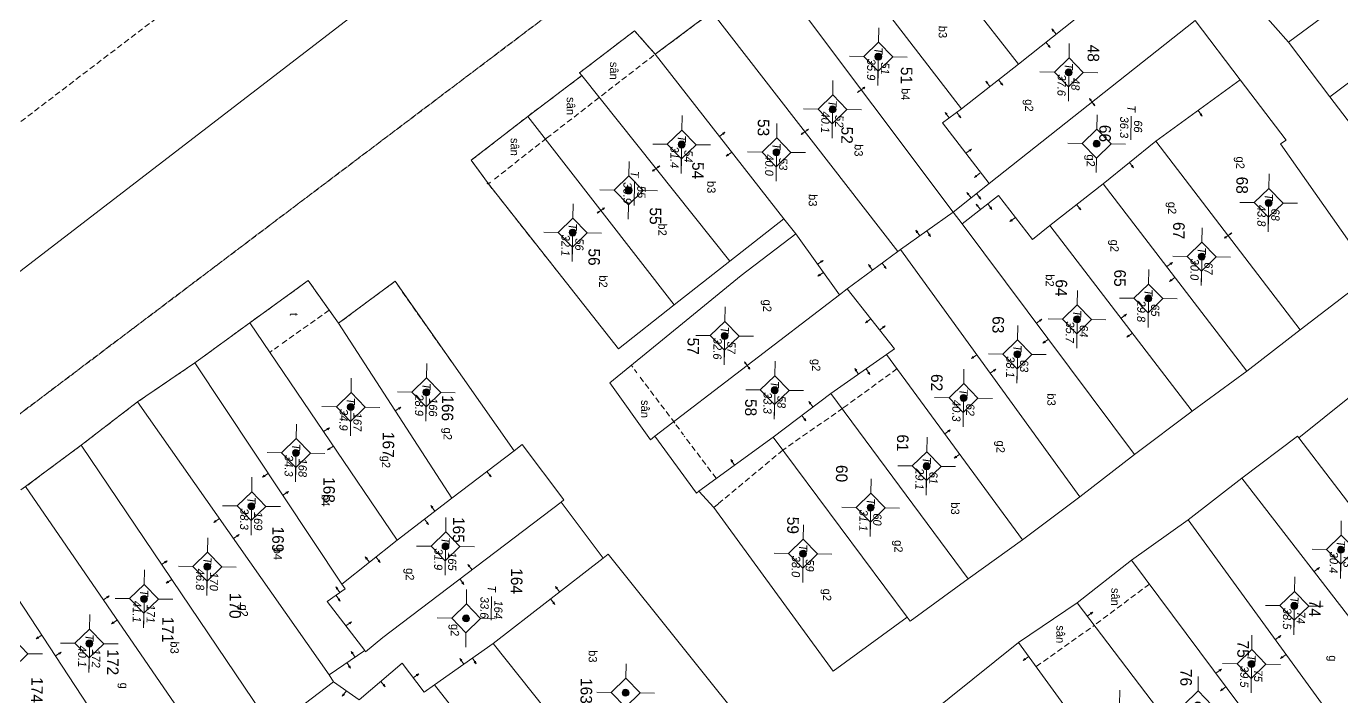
# Model space of a CAD drawing. Extents: x 601689 to 602595, y 1189742 to 1190763.
# Drawn here: x 602130.3 to 602187.2, y 1190298.9 to 1190327.9 of the extents above; entities that cross this region are included whole.
import ezdxf
from ezdxf.enums import TextEntityAlignment as Align

# ---------------------------------------------------------------- set-up
doc = ezdxf.new("R2010")
doc.units = 0
doc.header["$MEASUREMENT"] = 0
doc.linetypes.add('HIDDEN', pattern=[0.375, 0.25, -0.125])
for name, color, linetype in [('10', 250, 'Continuous'), ('11', 7, 'Continuous'), ('13', 7, 'Continuous'), ('14', 7, 'Continuous'), ('15', 7, 'Continuous'), ('16', 7, 'Continuous'), ('22', 7, 'Continuous'), ('53', 7, 'Continuous'), ('57', 7, 'Continuous')]:
    doc.layers.add(name, color=color, linetype=linetype)
doc.layers.get('0').off()
doc.styles.add('TXT', font='vnshx.shx')

# ---------------------------------------------------------------- blocks, each defined once
blk = doc.blocks.new('NH3')
at = {"layer": '16', "color": 7, "linetype": 'Continuous', "lineweight": 0}
for p, q in [((-0.199, -0.002), (-0.113, 0.021)), ((0.197, -0.012), (0.107, 0.015)), ((-0.199, -0.002), (0.197, -0.012)), ((-0.199, -0.002), (-0.116, -0.035)), ((0.197, -0.012), (0.104, -0.027))]:
    blk.add_line(p, q, dxfattribs=at)
blk = doc.blocks.new('NH3R')
at = {"layer": '16', "color": 7, "linetype": 'Continuous', "lineweight": 0}
for p, q in [((0, 0), (0.297, -0.005)), ((0.297, -0.005), (0.186, 0.031)), ((0.297, -0.005), (0.189, -0.033))]:
    blk.add_line(p, q, dxfattribs=at)
blk = doc.blocks.new('*M981981981981')
at = {"layer": '13', "color": 3, "linetype": 'Continuous', "lineweight": 0}
blk.add_line((602534.197, 1189851.584), (602535.217, 1189851.584), dxfattribs=at)
at = {"layer": '13', "color": 3, "linetype": 'Continuous', "lineweight": 0, "style": 'TXT', "oblique": 7.6055}
for s, p in [('73', (602534.347, 1189851.884)), ('30.4', (602534.197, 1189851.284))]:
    blk.add_text(s, height=0.36, dxfattribs=at).set_placement(p, align=Align.MIDDLE_LEFT)
blk.add_text('T', height=0.36, dxfattribs=at).set_placement((602534, 1189851.584), align=Align.MIDDLE_RIGHT)
blk = doc.blocks.new('*M985985985985')
at = {"layer": '13', "color": 3, "linetype": 'Continuous', "lineweight": 0}
blk.add_line((602536.654, 1189849.602), (602537.674, 1189849.602), dxfattribs=at)
at = {"layer": '13', "color": 3, "linetype": 'Continuous', "lineweight": 0, "style": 'TXT', "oblique": 7.6055}
blk.add_text('T', height=0.36, dxfattribs=at).set_placement((602536.457, 1189849.602), align=Align.MIDDLE_RIGHT)
for s, p in [('74', (602536.804, 1189849.902)), ('38.5', (602536.654, 1189849.302))]:
    blk.add_text(s, height=0.36, dxfattribs=at).set_placement(p, align=Align.MIDDLE_LEFT)
blk = doc.blocks.new('*M989989989989')
at = {"layer": '13', "color": 3, "linetype": 'Continuous', "lineweight": 0}
blk.add_line((602519.239, 1189848.242), (602520.259, 1189848.242), dxfattribs=at)
at = {"layer": '13', "color": 3, "linetype": 'Continuous', "lineweight": 0, "style": 'TXT', "oblique": 7.6055}
for s, p in [('68', (602519.389, 1189848.542)), ('43.8', (602519.239, 1189847.942))]:
    blk.add_text(s, height=0.36, dxfattribs=at).set_placement(p, align=Align.MIDDLE_LEFT)
blk.add_text('T', height=0.36, dxfattribs=at).set_placement((602519.042, 1189848.242), align=Align.MIDDLE_RIGHT)
blk = doc.blocks.new('*M990990990990')
at = {"layer": '13', "color": 3, "linetype": 'Continuous', "lineweight": 0}
blk.add_line((602539.195, 1189847.788), (602540.215, 1189847.788), dxfattribs=at)
at = {"layer": '13', "color": 3, "linetype": 'Continuous', "lineweight": 0, "style": 'TXT', "oblique": 7.6055}
for s, p in [('75', (602539.345, 1189848.088)), ('39.5', (602539.195, 1189847.488))]:
    blk.add_text(s, height=0.36, dxfattribs=at).set_placement(p, align=Align.MIDDLE_LEFT)
blk.add_text('T', height=0.36, dxfattribs=at).set_placement((602538.998, 1189847.788), align=Align.MIDDLE_RIGHT)
blk = doc.blocks.new('*M996996996996')
at = {"layer": '13', "color": 3, "linetype": 'Continuous', "lineweight": 0}
blk.add_line((602521.605, 1189845.379), (602522.625, 1189845.379), dxfattribs=at)
at = {"layer": '13', "color": 3, "linetype": 'Continuous', "lineweight": 0, "style": 'TXT', "oblique": 7.6055}
for s, p in [('67', (602521.755, 1189845.679)), ('30.0', (602521.605, 1189845.079))]:
    blk.add_text(s, height=0.36, dxfattribs=at).set_placement(p, align=Align.MIDDLE_LEFT)
blk.add_text('T', height=0.36, dxfattribs=at).set_placement((602521.408, 1189845.379), align=Align.MIDDLE_RIGHT)
blk = doc.blocks.new('*M1000100010001000')
at = {"layer": '13', "color": 3, "linetype": 'Continuous', "lineweight": 0}
blk.add_line((602523.449, 1189843.1), (602524.469, 1189843.1), dxfattribs=at)
at = {"layer": '13', "color": 3, "linetype": 'Continuous', "lineweight": 0, "style": 'TXT', "oblique": 7.6055}
for s, p in [('65', (602523.599, 1189843.4)), ('29.8', (602523.449, 1189842.8))]:
    blk.add_text(s, height=0.36, dxfattribs=at).set_placement(p, align=Align.MIDDLE_LEFT)
blk.add_text('T', height=0.36, dxfattribs=at).set_placement((602523.252, 1189843.1), align=Align.MIDDLE_RIGHT)
blk = doc.blocks.new('*M1004100410041004')
at = {"layer": '13', "color": 3, "linetype": 'Continuous', "lineweight": 0}
blk.add_line((602516.789, 1189840.76), (602517.809, 1189840.76), dxfattribs=at)
at = {"layer": '13', "color": 3, "linetype": 'Continuous', "lineweight": 0, "style": 'TXT', "oblique": 7.6055}
for s, p in [('66', (602516.939, 1189841.06)), ('36.3', (602516.789, 1189840.46))]:
    blk.add_text(s, height=0.36, dxfattribs=at).set_placement(p, align=Align.MIDDLE_LEFT)
blk.add_text('T', height=0.36, dxfattribs=at).set_placement((602516.592, 1189840.76), align=Align.MIDDLE_RIGHT)
blk = doc.blocks.new('*M1008100810081008')
at = {"layer": '13', "color": 3, "linetype": 'Continuous', "lineweight": 0}
blk.add_line((602524.397, 1189840.027), (602525.417, 1189840.027), dxfattribs=at)
at = {"layer": '13', "color": 3, "linetype": 'Continuous', "lineweight": 0, "style": 'TXT', "oblique": 7.6055}
blk.add_text('T', height=0.36, dxfattribs=at).set_placement((602524.2, 1189840.027), align=Align.MIDDLE_RIGHT)
for s, p in [('64', (602524.547, 1189840.327)), ('35.7', (602524.397, 1189839.727))]:
    blk.add_text(s, height=0.36, dxfattribs=at).set_placement(p, align=Align.MIDDLE_LEFT)
blk = doc.blocks.new('*M1010101010101010')
at = {"layer": '13', "color": 3, "linetype": 'Continuous', "lineweight": 0}
blk.add_line((602513.718, 1189839.513), (602514.738, 1189839.513), dxfattribs=at)
at = {"layer": '13', "color": 3, "linetype": 'Continuous', "lineweight": 0, "style": 'TXT', "oblique": 7.6055}
blk.add_text('T', height=0.36, dxfattribs=at).set_placement((602513.521, 1189839.513), align=Align.MIDDLE_RIGHT)
for s, p in [('48', (602513.868, 1189839.813)), ('37.6', (602513.718, 1189839.213))]:
    blk.add_text(s, height=0.36, dxfattribs=at).set_placement(p, align=Align.MIDDLE_LEFT)
blk = doc.blocks.new('*M1015101510151015')
at = {"layer": '13', "color": 3, "linetype": 'Continuous', "lineweight": 0}
blk.add_line((602525.944, 1189837.467), (602526.964, 1189837.467), dxfattribs=at)
at = {"layer": '13', "color": 3, "linetype": 'Continuous', "lineweight": 0, "style": 'TXT', "oblique": 7.6055}
for s, p in [('63', (602526.094, 1189837.767)), ('38.1', (602525.944, 1189837.167))]:
    blk.add_text(s, height=0.36, dxfattribs=at).set_placement(p, align=Align.MIDDLE_LEFT)
blk.add_text('T', height=0.36, dxfattribs=at).set_placement((602525.747, 1189837.467), align=Align.MIDDLE_RIGHT)
blk = doc.blocks.new('*M1020102010201020')
at = {"layer": '13', "color": 3, "linetype": 'Continuous', "lineweight": 0}
blk.add_line((602527.871, 1189835.164), (602528.891, 1189835.164), dxfattribs=at)
at = {"layer": '13', "color": 3, "linetype": 'Continuous', "lineweight": 0, "style": 'TXT', "oblique": 7.6055}
for s, p in [('62', (602528.021, 1189835.464)), ('40.3', (602527.871, 1189834.864))]:
    blk.add_text(s, height=0.36, dxfattribs=at).set_placement(p, align=Align.MIDDLE_LEFT)
blk.add_text('T', height=0.36, dxfattribs=at).set_placement((602527.674, 1189835.164), align=Align.MIDDLE_RIGHT)
blk = doc.blocks.new('*M1023102310231023')
at = {"layer": '13', "color": 3, "linetype": 'Continuous', "lineweight": 0}
blk.add_line((602530.843, 1189833.612), (602531.863, 1189833.612), dxfattribs=at)
at = {"layer": '13', "color": 3, "linetype": 'Continuous', "lineweight": 0, "style": 'TXT', "oblique": 7.6055}
blk.add_text('T', height=0.36, dxfattribs=at).set_placement((602530.646, 1189833.612), align=Align.MIDDLE_RIGHT)
for s, p in [('61', (602530.993, 1189833.912)), ('29.1', (602530.843, 1189833.312))]:
    blk.add_text(s, height=0.36, dxfattribs=at).set_placement(p, align=Align.MIDDLE_LEFT)
blk = doc.blocks.new('*M1028102810281028')
at = {"layer": '13', "color": 3, "linetype": 'Continuous', "lineweight": 0}
blk.add_line((602513.16, 1189831.263), (602514.18, 1189831.263), dxfattribs=at)
at = {"layer": '13', "color": 3, "linetype": 'Continuous', "lineweight": 0, "style": 'TXT', "oblique": 7.6055}
for s, p in [('51', (602513.31, 1189831.563)), ('35.9', (602513.16, 1189830.963))]:
    blk.add_text(s, height=0.36, dxfattribs=at).set_placement(p, align=Align.MIDDLE_LEFT)
blk.add_text('T', height=0.36, dxfattribs=at).set_placement((602512.963, 1189831.263), align=Align.MIDDLE_RIGHT)
blk = doc.blocks.new('*M1029102910291029')
at = {"layer": '13', "color": 3, "linetype": 'Continuous', "lineweight": 0}
blk.add_line((602532.672, 1189831.213), (602533.692, 1189831.213), dxfattribs=at)
at = {"layer": '13', "color": 3, "linetype": 'Continuous', "lineweight": 0, "style": 'TXT', "oblique": 7.6055}
for s, p in [('60', (602532.822, 1189831.513)), ('31.1', (602532.672, 1189830.913))]:
    blk.add_text(s, height=0.36, dxfattribs=at).set_placement(p, align=Align.MIDDLE_LEFT)
blk.add_text('T', height=0.36, dxfattribs=at).set_placement((602532.475, 1189831.213), align=Align.MIDDLE_RIGHT)
blk = doc.blocks.new('*M1033103310331033')
at = {"layer": '13', "color": 3, "linetype": 'Continuous', "lineweight": 0}
blk.add_line((602515.47, 1189829.315), (602516.49, 1189829.315), dxfattribs=at)
at = {"layer": '13', "color": 3, "linetype": 'Continuous', "lineweight": 0, "style": 'TXT', "oblique": 7.6055}
for s, p in [('52', (602515.62, 1189829.615)), ('40.1', (602515.47, 1189829.015))]:
    blk.add_text(s, height=0.36, dxfattribs=at).set_placement(p, align=Align.MIDDLE_LEFT)
blk.add_text('T', height=0.36, dxfattribs=at).set_placement((602515.273, 1189829.315), align=Align.MIDDLE_RIGHT)
blk = doc.blocks.new('*M1035103510351035')
at = {"layer": '13', "color": 3, "linetype": 'Continuous', "lineweight": 0}
blk.add_line((602534.706, 1189828.32), (602535.726, 1189828.32), dxfattribs=at)
at = {"layer": '13', "color": 3, "linetype": 'Continuous', "lineweight": 0, "style": 'TXT', "oblique": 7.6055}
for s, p in [('59', (602534.856, 1189828.62)), ('38.0', (602534.706, 1189828.02))]:
    blk.add_text(s, height=0.36, dxfattribs=at).set_placement(p, align=Align.MIDDLE_LEFT)
blk.add_text('T', height=0.36, dxfattribs=at).set_placement((602534.509, 1189828.32), align=Align.MIDDLE_RIGHT)
blk = doc.blocks.new('*M1038103810381038')
at = {"layer": '13', "color": 3, "linetype": 'Continuous', "lineweight": 0}
blk.add_line((602527.652, 1189826.99), (602528.672, 1189826.99), dxfattribs=at)
at = {"layer": '13', "color": 3, "linetype": 'Continuous', "lineweight": 0, "style": 'TXT', "oblique": 7.6055}
blk.add_text('T', height=0.36, dxfattribs=at).set_placement((602527.455, 1189826.99), align=Align.MIDDLE_RIGHT)
for s, p in [('58', (602527.802, 1189827.29)), ('33.3', (602527.652, 1189826.69))]:
    blk.add_text(s, height=0.36, dxfattribs=at).set_placement(p, align=Align.MIDDLE_LEFT)
blk = doc.blocks.new('*M1039103910391039')
at = {"layer": '13', "color": 3, "linetype": 'Continuous', "lineweight": 0}
blk.add_line((602517.358, 1189826.916), (602518.378, 1189826.916), dxfattribs=at)
at = {"layer": '13', "color": 3, "linetype": 'Continuous', "lineweight": 0, "style": 'TXT', "oblique": 7.6055}
blk.add_text('T', height=0.36, dxfattribs=at).set_placement((602517.161, 1189826.916), align=Align.MIDDLE_RIGHT)
for s, p in [('53', (602517.508, 1189827.216)), ('40.0', (602517.358, 1189826.616))]:
    blk.add_text(s, height=0.36, dxfattribs=at).set_placement(p, align=Align.MIDDLE_LEFT)
blk = doc.blocks.new('*M1042104210421042')
at = {"layer": '13', "color": 3, "linetype": 'Continuous', "lineweight": 0}
blk.add_line((602525.334, 1189824.788), (602526.354, 1189824.788), dxfattribs=at)
at = {"layer": '13', "color": 3, "linetype": 'Continuous', "lineweight": 0, "style": 'TXT', "oblique": 7.6055}
for s, p in [('57', (602525.484, 1189825.088)), ('32.6', (602525.334, 1189824.488))]:
    blk.add_text(s, height=0.36, dxfattribs=at).set_placement(p, align=Align.MIDDLE_LEFT)
blk.add_text('T', height=0.36, dxfattribs=at).set_placement((602525.137, 1189824.788), align=Align.MIDDLE_RIGHT)
blk = doc.blocks.new('*M1045104510451045')
at = {"layer": '13', "color": 3, "linetype": 'Continuous', "lineweight": 0}
blk.add_line((602517.082, 1189822.811), (602518.102, 1189822.811), dxfattribs=at)
at = {"layer": '13', "color": 3, "linetype": 'Continuous', "lineweight": 0, "style": 'TXT', "oblique": 7.6055}
blk.add_text('T', height=0.36, dxfattribs=at).set_placement((602516.885, 1189822.811), align=Align.MIDDLE_RIGHT)
for s, p in [('54', (602517.232, 1189823.111)), ('31.4', (602517.082, 1189822.511))]:
    blk.add_text(s, height=0.36, dxfattribs=at).set_placement(p, align=Align.MIDDLE_LEFT)
blk = doc.blocks.new('*M1049104910491049')
at = {"layer": '13', "color": 3, "linetype": 'Continuous', "lineweight": 0}
blk.add_line((602519.099, 1189820.548), (602520.119, 1189820.548), dxfattribs=at)
at = {"layer": '13', "color": 3, "linetype": 'Continuous', "lineweight": 0, "style": 'TXT', "oblique": 7.6055}
blk.add_text('T', height=0.36, dxfattribs=at).set_placement((602518.902, 1189820.548), align=Align.MIDDLE_RIGHT)
for s, p in [('55', (602519.249, 1189820.848)), ('30.9', (602519.099, 1189820.248))]:
    blk.add_text(s, height=0.36, dxfattribs=at).set_placement(p, align=Align.MIDDLE_LEFT)
blk = doc.blocks.new('*M1052105210521052')
at = {"layer": '13', "color": 3, "linetype": 'Continuous', "lineweight": 0}
blk.add_line((602520.962, 1189818.15), (602521.982, 1189818.15), dxfattribs=at)
at = {"layer": '13', "color": 3, "linetype": 'Continuous', "lineweight": 0, "style": 'TXT', "oblique": 7.6055}
for s, p in [('56', (602521.112, 1189818.45)), ('32.1', (602520.962, 1189817.85))]:
    blk.add_text(s, height=0.36, dxfattribs=at).set_placement(p, align=Align.MIDDLE_LEFT)
blk.add_text('T', height=0.36, dxfattribs=at).set_placement((602520.765, 1189818.15), align=Align.MIDDLE_RIGHT)
blk = doc.blocks.new('*M1058105810581058')
at = {"layer": '13', "color": 3, "linetype": 'Continuous', "lineweight": 0}
blk.add_line((602537.718, 1189813.783), (602538.738, 1189813.783), dxfattribs=at)
at = {"layer": '13', "color": 3, "linetype": 'Continuous', "lineweight": 0, "style": 'TXT', "oblique": 7.6055}
blk.add_text('T', height=0.36, dxfattribs=at).set_placement((602537.521, 1189813.783), align=Align.MIDDLE_RIGHT)
for s, p in [('164', (602537.868, 1189814.083)), ('33.6', (602537.718, 1189813.483))]:
    blk.add_text(s, height=0.36, dxfattribs=at).set_placement(p, align=Align.MIDDLE_LEFT)
blk = doc.blocks.new('*M1060106010601060')
at = {"layer": '13', "color": 3, "linetype": 'Continuous', "lineweight": 0}
blk.add_line((602534.619, 1189812.846), (602535.639, 1189812.846), dxfattribs=at)
at = {"layer": '13', "color": 3, "linetype": 'Continuous', "lineweight": 0, "style": 'TXT', "oblique": 7.6055}
for s, p in [('165', (602534.769, 1189813.146)), ('31.9', (602534.619, 1189812.546))]:
    blk.add_text(s, height=0.36, dxfattribs=at).set_placement(p, align=Align.MIDDLE_LEFT)
blk.add_text('T', height=0.36, dxfattribs=at).set_placement((602534.422, 1189812.846), align=Align.MIDDLE_RIGHT)
blk = doc.blocks.new('*M1061106110611061')
at = {"layer": '13', "color": 3, "linetype": 'Continuous', "lineweight": 0}
blk.add_line((602527.965, 1189811.921), (602528.985, 1189811.921), dxfattribs=at)
at = {"layer": '13', "color": 3, "linetype": 'Continuous', "lineweight": 0, "style": 'TXT', "oblique": 7.6055}
for s, p in [('166', (602528.115, 1189812.221)), ('28.9', (602527.965, 1189811.621))]:
    blk.add_text(s, height=0.36, dxfattribs=at).set_placement(p, align=Align.MIDDLE_LEFT)
blk.add_text('T', height=0.36, dxfattribs=at).set_placement((602527.768, 1189811.921), align=Align.MIDDLE_RIGHT)
blk = doc.blocks.new('*M1065106510651065')
at = {"layer": '13', "color": 3, "linetype": 'Continuous', "lineweight": 0}
blk.add_line((602528.646, 1189808.661), (602529.666, 1189808.661), dxfattribs=at)
at = {"layer": '13', "color": 3, "linetype": 'Continuous', "lineweight": 0, "style": 'TXT', "oblique": 7.6055}
blk.add_text('T', height=0.36, dxfattribs=at).set_placement((602528.449, 1189808.661), align=Align.MIDDLE_RIGHT)
for s, p in [('167', (602528.796, 1189808.961)), ('34.9', (602528.646, 1189808.361))]:
    blk.add_text(s, height=0.36, dxfattribs=at).set_placement(p, align=Align.MIDDLE_LEFT)
blk = doc.blocks.new('*M1068106810681068')
at = {"layer": '13', "color": 3, "linetype": 'Continuous', "lineweight": 0}
blk.add_line((602530.668, 1189806.318), (602531.688, 1189806.318), dxfattribs=at)
at = {"layer": '13', "color": 3, "linetype": 'Continuous', "lineweight": 0, "style": 'TXT', "oblique": 7.6055}
blk.add_text('T', height=0.36, dxfattribs=at).set_placement((602530.471, 1189806.318), align=Align.MIDDLE_RIGHT)
for s, p in [('168', (602530.818, 1189806.618)), ('34.3', (602530.668, 1189806.018))]:
    blk.add_text(s, height=0.36, dxfattribs=at).set_placement(p, align=Align.MIDDLE_LEFT)
blk = doc.blocks.new('*M1070107010701070')
at = {"layer": '13', "color": 3, "linetype": 'Continuous', "lineweight": 0}
blk.add_line((602533, 1189804.426), (602534.02, 1189804.426), dxfattribs=at)
at = {"layer": '13', "color": 3, "linetype": 'Continuous', "lineweight": 0, "style": 'TXT', "oblique": 7.6055}
for s, p in [('169', (602533.15, 1189804.726)), ('38.3', (602533, 1189804.126))]:
    blk.add_text(s, height=0.36, dxfattribs=at).set_placement(p, align=Align.MIDDLE_LEFT)
blk.add_text('T', height=0.36, dxfattribs=at).set_placement((602532.803, 1189804.426), align=Align.MIDDLE_RIGHT)
blk = doc.blocks.new('*M1072107210721072')
at = {"layer": '13', "color": 3, "linetype": 'Continuous', "lineweight": 0}
blk.add_line((602535.643, 1189802.552), (602536.663, 1189802.552), dxfattribs=at)
at = {"layer": '13', "color": 3, "linetype": 'Continuous', "lineweight": 0, "style": 'TXT', "oblique": 7.6055}
for s, p in [('170', (602535.793, 1189802.852)), ('46.8', (602535.643, 1189802.252))]:
    blk.add_text(s, height=0.36, dxfattribs=at).set_placement(p, align=Align.MIDDLE_LEFT)
blk.add_text('T', height=0.36, dxfattribs=at).set_placement((602535.446, 1189802.552), align=Align.MIDDLE_RIGHT)
blk = doc.blocks.new('*M1074107410741074')
at = {"layer": '13', "color": 3, "linetype": 'Continuous', "lineweight": 0}
blk.add_line((602537.076, 1189799.838), (602538.096, 1189799.838), dxfattribs=at)
at = {"layer": '13', "color": 3, "linetype": 'Continuous', "lineweight": 0, "style": 'TXT', "oblique": 7.6055}
for s, p in [('171', (602537.226, 1189800.138)), ('41.1', (602537.076, 1189799.538))]:
    blk.add_text(s, height=0.36, dxfattribs=at).set_placement(p, align=Align.MIDDLE_LEFT)
blk.add_text('T', height=0.36, dxfattribs=at).set_placement((602536.879, 1189799.838), align=Align.MIDDLE_RIGHT)
blk = doc.blocks.new('*M1076107610761076')
at = {"layer": '13', "color": 3, "linetype": 'Continuous', "lineweight": 0}
blk.add_line((602539.041, 1189797.5), (602540.061, 1189797.5), dxfattribs=at)
at = {"layer": '13', "color": 3, "linetype": 'Continuous', "lineweight": 0, "style": 'TXT', "oblique": 7.6055}
for s, p in [('172', (602539.191, 1189797.8)), ('40.1', (602539.041, 1189797.2))]:
    blk.add_text(s, height=0.36, dxfattribs=at).set_placement(p, align=Align.MIDDLE_LEFT)
blk.add_text('T', height=0.36, dxfattribs=at).set_placement((602538.844, 1189797.5), align=Align.MIDDLE_RIGHT)
blk = doc.blocks.new('CENTRD')
at = {"layer": '11', "linetype": 'Continuous', "lineweight": 0}
h = blk.add_hatch(color=2, dxfattribs=at)
edge = h.paths.add_edge_path()
edge.add_arc((0, 0), 0.15, 0, 360)
at = {"layer": '11', "color": 2, "linetype": 'Continuous', "lineweight": 0}
for p, q in [((0, 1.25), (0, 0.625)), ((0, 0.625), (-0.625, 0)), ((0.625, 0), (0, 0.625)), ((-0.625, 0), (-1.25, 0)), ((-0.625, 0), (0, -0.625)), ((0, -0.625), (0.625, 0)), ((1.25, 0), (0.625, 0)), ((0, -0.625), (0, -1.25))]:
    blk.add_line(p, q, dxfattribs=at)
blk.add_circle((0, 0), 0.15, dxfattribs=at)
blk = doc.blocks.new('B')
at = {"color": 7, "linetype": 'Continuous', "lineweight": 0}
for p, q in [((0.8, 2.62), (0.801, 5.6)), ((0.62, 2.441), (0.96, 2.78)), ((0.62, -0.969), (0.96, -0.63)), ((0.8, -4.05), (0.8, -0.81))]:
    blk.add_line(p, q, dxfattribs=at)
for points in [[(0.801, 5.6), (0.53, 5.331), (0.8, 10.21), (1.04, 4.83), (0.801, 5.6)], [(0.8, -4.05), (0.531, -4.309), (0.53, -9.429)], [(0.8, -4.05), (1.04, -4.569), (1.04, -10.289)], [(0.53, -7.289), (0.8, -6.95), (1.04, -8.139)]]:
    blk.add_lwpolyline(points, dxfattribs=at)
for points in [[(0.801, 5.6), (0.8, 10.21), (1.04, 4.83)], [(0.8, -4.05), (0.8, -6.95), (1.04, -4.569), (1.04, -8.139)]]:
    blk.add_solid(points, dxfattribs=at)
at = {"color": 7, "linetype": 'Continuous', "lineweight": 0, "style": 'TXT'}
blk.add_text('B', height=1.815, rotation=360, dxfattribs=at).set_placement((0, 0))

msp = doc.modelspace()

# ---------------------------------------------------------------- linework, layer by layer
at = {"layer": '10', "color": 7, "linetype": 'Continuous', "lineweight": 0}
for p, q in [((602167.122, 1190333.981), (602173.206, 1190326.247)), ((602184.879, 1190327.187), (602192.901, 1190333.127)), ((602164.559, 1190332.326), (602170.73, 1190324.311)), ((602194.54, 1190330.825), (602186.677, 1190324.822)), ((602170.368, 1190319.835), (602162.433, 1190330.425)), ((602184.879, 1190327.187), (602182.901, 1190329.434)), ((602157.481, 1190326.672), (602159.937, 1190328.499)), ((602159.937, 1190328.499), (602167.975, 1190318.138)), ((602180.843, 1190328.132), (602171.935, 1190321.074)), ((602175.653, 1190328.194), (602173.206, 1190326.247)), ((602182.788, 1190325.566), (602180.843, 1190328.132)), ((602186.677, 1190324.822), (602184.879, 1190327.187)), ((602157.481, 1190326.672), (602163.044, 1190319.556)), ((602173.206, 1190326.247), (602170.73, 1190324.311)), ((602151.964, 1190323.978), (602154.308, 1190325.746)), ((602160.708, 1190317.717), (602154.308, 1190325.746)), ((602182.788, 1190325.566), (602179.141, 1190322.915)), ((602158.303, 1190315.83), (602151.964, 1190323.978)), ((602179.141, 1190322.915), (602176.866, 1190321.066)), ((602179.141, 1190322.915), (602185.389, 1190314.749)), ((602171.935, 1190321.074), (602170.368, 1190319.835)), ((602176.866, 1190321.066), (602174.56, 1190319.268)), ((602176.866, 1190321.066), (602183.085, 1190312.961)), ((602168.096, 1190318.226), (602170.368, 1190319.835)), ((602170.368, 1190319.835), (602170.762, 1190319.34)), ((602160.708, 1190317.717), (602163.044, 1190319.556)), ((602163.044, 1190319.556), (602163.565, 1190318.899)), ((602170.762, 1190319.34), (602178.215, 1190309.347)), ((602174.56, 1190319.268), (602180.711, 1190311.223)), ((602163.565, 1190318.899), (602165.449, 1190316.263)), ((602165.792, 1190316.518), (602167.975, 1190318.138)), ((602167.975, 1190318.138), (602168.096, 1190318.226)), ((602168.096, 1190318.226), (602175.86, 1190307.519)), ((602158.303, 1190315.83), (602160.708, 1190317.717)), ((602165.449, 1190316.263), (602165.792, 1190316.518)), ((602165.449, 1190316.263), (602157.465, 1190310.142)), ((602139.941, 1190315.053), (602137.557, 1190313.315)), ((602139.941, 1190315.053), (602146.322, 1190305.644)), ((602143.781, 1190315.03), (602148.677, 1190307.462)), ((602183.085, 1190312.961), (602185.389, 1190314.749)), ((602167.483, 1190313.675), (602165.081, 1190311.997)), ((602167.483, 1190313.675), (602173.374, 1190305.663)), ((602137.557, 1190313.315), (602135.084, 1190311.629)), ((602137.557, 1190313.315), (602143.927, 1190303.748)), ((602180.711, 1190311.223), (602183.085, 1190312.961)), ((602162.584, 1190310.101), (602165.081, 1190311.997)), ((602165.081, 1190311.997), (602171.021, 1190303.975)), ((602187.52, 1190311.84), (602185.335, 1190310.079)), ((602135.084, 1190311.629), (602132.638, 1190309.752)), ((602135.084, 1190311.629), (602143.373, 1190299.824)), ((602178.215, 1190309.347), (602180.711, 1190311.223)), ((602159.373, 1190307.766), (602162.584, 1190310.101)), ((602162.584, 1190310.101), (602168.387, 1190302.311)), ((602132.638, 1190309.752), (602130.243, 1190307.965)), ((602132.638, 1190309.752), (602140.489, 1190298.134)), ((602185.335, 1190310.079), (602191.435, 1190302.046)), ((602148.677, 1190307.462), (602151.386, 1190309.515)), ((602175.86, 1190307.519), (602178.215, 1190309.347)), ((602138.166, 1190296.426), (602130.243, 1190307.965)), ((602182.861, 1190308.324), (602180.536, 1190306.525)), ((602182.861, 1190308.324), (602189.101, 1190300.257)), ((602146.322, 1190305.644), (602148.677, 1190307.462)), ((602155.232, 1190304.873), (602153.415, 1190307.297)), ((602173.374, 1190305.663), (602175.86, 1190307.519)), ((602134.051, 1190296.802), (602127.84, 1190306.258)), ((602180.536, 1190306.525), (602178.092, 1190304.779)), ((602180.536, 1190306.525), (602188.468, 1190295.646)), ((602143.927, 1190303.748), (602146.322, 1190305.644)), ((602171.021, 1190303.975), (602173.374, 1190305.663)), ((602155.232, 1190304.873), (602150.471, 1190301.177)), ((602178.092, 1190304.779), (602175.737, 1190302.931)), ((602178.092, 1190304.779), (602186.184, 1190293.937)), ((602175.737, 1190302.931), (602173.203, 1190301.225)), ((602175.737, 1190302.931), (602181.936, 1190294.796)), ((602147.927, 1190299.382), (602150.471, 1190301.177)), ((602150.471, 1190301.177), (602156.961, 1190293.048)), ((602143.373, 1190299.824), (602144.917, 1190300.873)), ((602141.688, 1190298.088), (602143.568, 1190299.521)), ((602143.568, 1190299.521), (602143.373, 1190299.824)), ((602143.568, 1190299.521), (602144.678, 1190298.736)), ((602154.474, 1190291.152), (602147.927, 1190299.382))]:
    msp.add_line(p, q, dxfattribs=at)
for points in [[(602154.308, 1190325.746), (602154.21, 1190325.868), (602156.586, 1190327.684), (602157.481, 1190326.672)], [(602185.389, 1190314.749), (602188.906, 1190317.441), (602187.814, 1190318.766), (602187.531, 1190318.52), (602184.539, 1190322.791), (602184.782, 1190322.958), (602182.788, 1190325.566)], [(602186.677, 1190324.822), (602188.495, 1190322.427), (602188.616, 1190322.515)], [(602158.303, 1190315.83), (602155.887, 1190313.924), (602150.264, 1190321.062), (602149.518, 1190322.081), (602151.964, 1190323.978)], [(602170.73, 1190324.311), (602169.911, 1190323.702), (602171.935, 1190321.074)], [(602174.56, 1190319.268), (602173.802, 1190318.658), (602172.338, 1190320.558), (602170.762, 1190319.34)], [(602157.465, 1190310.142), (602157.273, 1190309.995), (602155.516, 1190312.458), (602158.824, 1190315.154), (602161.2, 1190317.101), (602163.565, 1190318.899)], [(602143.781, 1190315.03), (602142.466, 1190316.878), (602139.941, 1190315.053)], [(602151.386, 1190309.515), (602146.226, 1190316.847), (602143.781, 1190315.03)], [(602165.792, 1190316.518), (602167.837, 1190313.92), (602167.483, 1190313.675)], [(602157.465, 1190310.142), (602159.261, 1190307.687), (602159.373, 1190307.766)], [(602182.861, 1190308.324), (602185.276, 1190310.15), (602185.335, 1190310.079)], [(602151.386, 1190309.515), (602151.729, 1190309.78), (602153.526, 1190307.386), (602153.415, 1190307.297)], [(602153.415, 1190307.297), (602145.694, 1190301.433), (602144.946, 1190300.823), (602144.917, 1190300.873)], [(602159.373, 1190307.766), (602160.023, 1190307.066), (602165.175, 1190299.986), (602168.387, 1190302.311)], [(602156.961, 1190293.048), (602161.934, 1190296.94), (602155.445, 1190305.04), (602155.232, 1190304.873)], [(602168.387, 1190302.311), (602168.516, 1190302.139), (602171.021, 1190303.975)], [(602144.917, 1190300.873), (602143.286, 1190302.996), (602144.064, 1190303.536), (602143.927, 1190303.748)], [(602173.203, 1190301.225), (602167.197, 1190296.408), (602167.255, 1190296.337), (602167.094, 1190296.21), (602170.247, 1190291.995), (602170.368, 1190292.104), (602170.839, 1190292.208)], [(602177.404, 1190295.488), (602176.541, 1190296.619), (602173.203, 1190301.225)], [(602147.927, 1190299.382), (602147.482, 1190299.069), (602146.539, 1190300.321), (602144.678, 1190298.736)]]:
    msp.add_lwpolyline(points, dxfattribs=at)
at = {"layer": '14', "color": 6, "linetype": 'HIDDEN', "lineweight": 0}
for p, q in [((602152.782, 1190323.037), (602157.481, 1190326.672)), ((602152.782, 1190323.037), (602150.456, 1190321.209)), ((602150.355, 1190321.13), (602150.264, 1190321.062)), ((602143.379, 1190315.595), (602141.247, 1190314.085)), ((602140.915, 1190313.849), (602140.814, 1190313.77)), ((602141.177, 1190314.036), (602141.006, 1190313.908)), ((602156.515, 1190313.125), (602156.446, 1190313.216)), ((602156.693, 1190312.882), (602156.584, 1190313.024)), ((602158.332, 1190310.71), (602156.781, 1190312.761)), ((602158.528, 1190310.447), (602158.352, 1190310.67)), ((602158.706, 1190310.205), (602158.607, 1190310.336)), ((602160.12, 1190308.325), (602158.735, 1190310.154)), ((602160.174, 1190307.194), (602160.023, 1190307.066)), ((602160.215, 1190307.224), (602160.174, 1190307.194)), ((602178.868, 1190303.748), (602176.473, 1190301.961)), ((602173.969, 1190300.175), (602176.473, 1190301.961))]:
    msp.add_line(p, q, dxfattribs=at)
msp.add_lwpolyline([(602167.945, 1190313.068), (602165.601, 1190311.361), (602163.007, 1190309.546), (602160.215, 1190307.224)], dxfattribs=at)
at = {"layer": '22', "color": 7, "linetype": 'HIDDEN', "lineweight": 0}
for p, q in [((602169.892, 1190341.233), (602122.206, 1190305.235)), ((602157.481, 1190326.672), (602159.937, 1190328.499)), ((602154.21, 1190325.868), (602156.586, 1190327.684)), ((602156.586, 1190327.684), (602157.481, 1190326.672)), ((602151.964, 1190323.978), (602154.308, 1190325.746)), ((602154.308, 1190325.746), (602154.21, 1190325.868)), ((602149.518, 1190322.081), (602151.964, 1190323.978)), ((602149.518, 1190322.081), (602150.264, 1190321.062)), ((602150.264, 1190321.062), (602153.183, 1190317.361))]:
    msp.add_line(p, q, dxfattribs=at)
for points in [[(602172.601, 1190338.256), (602170.114, 1190341.4), (602118.598, 1190302.504)], [(602138.59, 1190330.342), (602137.69, 1190329.594), (602118.357, 1190314.858)], [(602138.59, 1190330.342), (602137.69, 1190329.594), (602118.357, 1190314.858)], [(602142.466, 1190316.878), (602139.941, 1190315.053), (602137.557, 1190313.315), (602135.084, 1190311.629), (602132.638, 1190309.752), (602130.243, 1190307.965), (602127.84, 1190306.258), (602125.385, 1190304.432), (602122.618, 1190302.449)], [(602148.639, 1190313.413), (602146.226, 1190316.847), (602143.781, 1190315.03), (602142.466, 1190316.878)]]:
    msp.add_lwpolyline(points, dxfattribs=at)
for p in [(602157.481, 1190326.672), (602154.21, 1190325.868), (602150.214, 1190321.072)]:
    msp.add_point(p, dxfattribs=at)
at = {"layer": '57', "color": 172, "linetype": 'Continuous', "lineweight": 0}
msp.add_lwpolyline([(602128.314, 1190285.4), (602113.396, 1190304.526), (602156.431, 1190337.598)], dxfattribs=at)

# ---------------------------------------------------------------- block references
at = {"color": 7, "linetype": 'Continuous', "lineweight": 0, "rotation": 269.214199256255}
msp.add_blockref('B', (602180.222, 1190309.139), dxfattribs=at)
at = {"layer": '11', "color": 2, "linetype": 'Continuous', "lineweight": 0, "rotation": 269.1680420500809}
for p in [(602167.135, 1190326.565), (602175.376, 1190325.887), (602165.154, 1190324.284), (602158.627, 1190322.766), (602176.579, 1190322.799), (602162.728, 1190322.431), (602156.335, 1190320.782), (602184.024, 1190320.24), (602153.91, 1190318.954), (602181.127, 1190317.916), (602178.822, 1190316.105), (602175.735, 1190315.202), (602160.484, 1190314.486), (602173.153, 1190313.692), (602147.58, 1190312.043), (602162.652, 1190312.137), (602170.822, 1190311.799), (602144.311, 1190311.409), (602141.939, 1190309.421), (602169.227, 1190308.85), (602140.013, 1190307.117), (602166.802, 1190307.056), (602148.409, 1190305.376), (602163.88, 1190305.064), (602187.149, 1190305.235), (602138.101, 1190304.501), (602135.366, 1190303.108), (602185.131, 1190302.807), (602149.301, 1190302.264), (602133, 1190301.177), (602129.719, 1190300.741), (602183.281, 1190300.293), (602156.202, 1190299.047), (602180.961, 1190298.504), (602177.567, 1190297.904)]:
    msp.add_blockref('CENTRD', p, dxfattribs=at)
at = {"layer": '13', "color": 3, "linetype": 'Continuous', "lineweight": 0, "rotation": 269.1680420500809}
for name, p in [('*M1028102810281028', (-578790.27, 1810052.359)), ('*M1010101010101010', (-578790.27, 1810052.359)), ('*M1033103310331033', (-578790.27, 1810052.359)), ('*M1004100410041004', (-578788.767, 1810053.622)), ('*M1045104510451045', (-578790.27, 1810052.359)), ('*M1039103910391039', (-578790.27, 1810052.359)), ('*M1049104910491049', (-578790.016, 1810052.8)), ('*M989989989989', (-578790.27, 1810052.359)), ('*M1052105210521052', (-578790.27, 1810052.359)), ('*M996996996996', (-578790.27, 1810052.359)), ('*M1000100010001000', (-578790.27, 1810052.359)), ('*M1008100810081008', (-578790.27, 1810052.359)), ('*M1042104210421042', (-578790.27, 1810052.359)), ('*M1015101510151015', (-578790.27, 1810052.359)), ('*M1061106110611061', (-578790.27, 1810052.359)), ('*M1038103810381038', (-578790.27, 1810052.359)), ('*M1020102010201020', (-578790.27, 1810052.359)), ('*M1065106510651065', (-578790.27, 1810052.359)), ('*M1068106810681068', (-578790.27, 1810052.359)), ('*M1023102310231023', (-578790.27, 1810052.359)), ('*M1070107010701070', (-578790.27, 1810052.359)), ('*M1029102910291029', (-578790.27, 1810052.359)), ('*M1060106010601060', (-578790.27, 1810052.359)), ('*M981981981981', (-578790.27, 1810052.359)), ('*M1035103510351035', (-578790.27, 1810052.359)), ('*M1072107210721072', (-578790.27, 1810052.359)), ('*M1074107410741074', (-578790.27, 1810052.359)), ('*M1058105810581058', (-578789.166, 1810053.381)), ('*M985985985985', (-578790.27, 1810052.359)), ('*M1076107610761076', (-578790.27, 1810052.359)), ('*M990990990990', (-578790.27, 1810052.359))]:
    msp.add_blockref(name, p, dxfattribs=at)
at = {"layer": '16', "color": 7, "linetype": 'Continuous', "lineweight": 0}
for name, p, xscale, yscale, rotation in [('NH3R', (602174.824, 1190327.535), 0.99999883947622, 0.99999883947622, 128.4593824632116), ('NH3R', (602174.389, 1190327.191), 0.99999883947622, 0.99999883947622, 308.4593824632116), ('NH3R', (602180.969, 1190324.24), 1.000001080757497, 1.000001080757497, 306.006616854361), ('NH3', (602163.956, 1190323.324), 0.9999970775838972, 0.9999970775838972, 37.80543290979581), ('NH3R', (602170.923, 1190322.388), 1.000001632769317, 1.000001632769317, 37.6053435411434), ('NH3R', (602170.923, 1190322.388), 1.000001632769317, 1.000001632769317, 37.6053435411434), ('NH3R', (602171.532, 1190321.52), 1.000001632769317, 1.000001632769317, 217.6053435411434), ('NH3', (602155.128, 1190319.905), 0.9999976055935528, 0.9999976055935528, 217.8908523271521), ('NH3R', (602173.973, 1190315.036), 1.000001429860502, 1.000001429860502, 36.72204226805957), ('NH3R', (602174.493, 1190314.339), 1.000001429860502, 1.000001429860502, 216.7220422680595), ('NH3R', (602171.404, 1190313.671), 1.000001152249951, 1.000001152249951, 215.9509614247739), ('NH3R', (602166.282, 1190312.831), 0.9999981618465442, 0.9999981618465442, 124.9100812430907), ('NH3R', (602166.605, 1190313.056), 0.999998161846544, 0.999998161846544, 304.9100812430907), ('NH3R', (602171.973, 1190312.873), 1.000001152249951, 1.000001152249951, 35.9509614247739), ('NH3R', (602164.302, 1190311.409), 0.9999988441925214, 0.9999988441925214, 127.2154865320313), ('NH3R', (602163.828, 1190311.044), 0.9999988441925214, 0.9999988441925214, 307.2154865320314), ('NH3R', (602143.136, 1190310.349), 1.000001410182194, 1.000001410182194, 34.14408444275713), ('NH3R', (602143.558, 1190309.713), 1.000001410182194, 1.000001410182194, 214.1440844427571), ('NH3R', (602160.918, 1190308.895), 1.000001166886713, 1.000001166886713, 125.9986127233405), ('NH3R', (602147.95, 1190306.903), 1.000001108198717, 1.000001108198717, 127.6636370814248), ('NH3R', (602147.495, 1190306.558), 1.000001108198717, 1.000001108198717, 307.6636370814248), ('NH3R', (602136.117, 1190304.594), 0.9999987106832486, 0.9999987106832486, 34.04786751493024), ('NH3R', (602145.119, 1190304.69), 1.000003173866659, 1.000003173866659, 128.3740812993853), ('NH3R', (602145.403, 1190304.917), 1.000003173866659, 1.000003173866659, 308.3740812993852), ('NH3R', (602185.986, 1190304.29), 0.9999987722011664, 0.9999987722011664, 37.72001359209062), ('NH3R', (602136.569, 1190303.949), 0.9999987106832486, 0.9999987106832486, 214.0478675149302), ('NH3R', (602143.831, 1190303.378), 1.000001398375209, 1.000001398375209, 124.1733953015327), ('NH3R', (602143.68, 1190303.26), 0.9999985586665384, 0.9999985586665384, 304.7471875198937), ('NH3R', (602176.169, 1190302.365), 0.9999984454427512, 0.9999984454427512, 36.54066037681407), ('NH3R', (602130.945, 1190301.535), 0.9999975935805228, 0.9999975935805228, 213.3003289589384), ('NH3R', (602184.315, 1190301.343), 0.9999984454427512, 0.9999984454427512, 36.54066037681407), ('NH3R', (602131.533, 1190300.637), 0.9999975935805228, 0.9999975935805228, 33.30032895893835), ('NH3R', (602144.493, 1190300.589), 1.000001398375209, 1.000001398375209, 124.1733953015327), ('NH3R', (602149.199, 1190300.285), 1.000002897655213, 1.000002897655213, 125.2062825973848), ('NH3R', (602149.573, 1190300.549), 1.000002897655213, 1.000002897655213, 305.2062825973849), ('NH3R', (602144.139, 1190300.354), 1.000001398375209, 1.000001398375209, 304.1733953015329), ('NH3R', (602181.736, 1190299.898), 0.9999984454427512, 0.9999984454427512, 36.54066037681407)]:
    msp.add_blockref(name, p, dxfattribs=dict(at, xscale=xscale, yscale=yscale, rotation=rotation))
for name, p, rotation in [('NH3R', (602171.963, 1190325.274), 128.0136479008629), ('NH3R', (602172.336, 1190325.568), 308.013647900863), ('NH3', (602166.4, 1190325.13), 216.8447308771548), ('NH3', (602176.394, 1190324.603), 308.3928345798572), ('NH3R', (602170.204, 1190323.918), 127.7012213932769), ('NH3R', (602170.528, 1190324.154), 307.7012213932769), ('NH3R', (602160.263, 1190323.115), 38.013647900863), ('NH3R', (602160.794, 1190322.437), 218.0136479008628), ('NH3', (602157.513, 1190321.731), 38.56385042685086), ('NH3R', (602177.998, 1190321.991), 309.0947816543922), ('NH3R', (602171.147, 1190320.455), 128.3177453259363), ('NH3R', (602171.389, 1190320.642), 308.3177453259364), ('NH3R', (602171.55, 1190319.949), 127.7012213932769), ('NH3R', (602171.873, 1190320.195), 307.7012213932769), ('NH3R', (602175.713, 1190320.172), 307.9656460850956), ('NH3R', (602173.065, 1190319.608), 217.615968610709), ('NH3R', (602168.924, 1190318.815), 125.3024986025926), ('NH3R', (602169.227, 1190319.031), 305.3024986025927), ('NH3', (602182.265, 1190318.833), 37.41595942250966), ('NH3R', (602164.507, 1190317.585), 35.55064160944602), ('NH3R', (602166.883, 1190317.333), 126.5882592974957), ('NH3R', (602167.298, 1190317.638), 306.5882592974958), ('NH3R', (602179.617, 1190317.489), 37.50125561430883), ('NH3R', (602164.763, 1190317.233), 215.5506416094459), ('NH3R', (602179.97, 1190317.014), 217.5012556143088), ('NH3R', (602166.815, 1190315.224), 218.1950300239744), ('NH3R', (602177.635, 1190315.245), 37.39695813706202), ('NH3R', (602167.188, 1190314.739), 38.19503002397449), ('NH3R', (602178.127, 1190314.608), 217.396958137062), ('NH3', (602161.457, 1190313.197), 127.4822543964742), ('NH3R', (602146.229, 1190311.246), 32.89703273008132), ('NH3R', (602170.007, 1190310.25), 36.24706166836058), ('NH3R', (602170.665, 1190309.361), 216.2470616683605), ('NH3R', (602140.742, 1190308.531), 213.6555410916932), ('NH3R', (602150.203, 1190308.621), 307.225946359976), ('NH3R', (602141.369, 1190307.592), 33.6555410916932), ('NH3R', (602138.625, 1190306.58), 215.0729141349457), ('NH3R', (602139.233, 1190305.722), 35.07291413494577), ('NH3R', (602149.555, 1190304.36), 127.2259463599759), ('NH3R', (602149.029, 1190303.968), 307.225946359976), ('NH3R', (602153.342, 1190303.408), 127.8343088239775), ('NH3R', (602133.607, 1190303.068), 34.46978469767514), ('NH3R', (602152.958, 1190303.103), 307.8343088239777), ('NH3R', (602134.204, 1190302.191), 214.4697846976752), ('NH3R', (602144.101, 1190301.935), 37.53867395705522), ('NH3R', (602173.645, 1190300.62), 217.4345859718259), ('NH3R', (602184.777, 1190300.707), 217.4345859718259), ('NH3R', (602147.011, 1190299.694), 36.9594163112344), ('NH3R', (602145.609, 1190299.534), 310.4002495656065), ('NH3R', (602182.177, 1190299.303), 217.4345859718259), ('NH3R', (602144.123, 1190299.134), 233.5370697524966)]:
    msp.add_blockref(name, p, dxfattribs=dict(at, rotation=rotation))

# ---------------------------------------------------------------- texts
at = {"layer": '15', "color": 7, "linetype": 'Continuous', "lineweight": 0, "style": 'TXT'}
for s, p in [('b3', (602169.745, 1190327.637)), ('s%%169n', (602155.522, 1190325.955)), ('b4', (602168.138, 1190324.939)), ('s%%169n', (602153.65, 1190324.43)), ('g2', (602173.482, 1190324.456)), ('s%%169n', (602151.226, 1190322.663)), ('b3', (602166.105, 1190322.517)), ('g2', (602176.149, 1190322.069)), ('g2', (602182.619, 1190321.981)), ('b3', (602159.733, 1190320.924)), ('b3', (602164.125, 1190320.354)), ('g2', (602179.671, 1190320.02)), ('b2', (602157.617, 1190319.084)), ('g2', (602177.179, 1190318.384)), ('b2', (602155.056, 1190316.838)), ('b2', (602174.378, 1190316.883)), ('g2', (602162.153, 1190315.791)), ('t', (602141.676, 1190315.419)), ('g2', (602164.268, 1190313.221)), ('b3', (602174.447, 1190311.732)), ('s%%169n', (602156.87, 1190311.326)), ('g2', (602148.326, 1190310.251)), ('g2', (602172.249, 1190309.692)), ('g2', (602145.659, 1190309.037)), ('b4', (602143.046, 1190307.373)), ('b3', (602170.282, 1190307.019)), ('g2', (602167.83, 1190305.383)), ('b4', (602140.975, 1190305.061)), ('g2', (602146.692, 1190304.173)), ('g2', (602164.741, 1190303.284)), ('s%%169n', (602177.211, 1190303.195)), ('g2', (602139.501, 1190302.601)), ('g2', (602148.639, 1190301.755)), ('s%%169n', (602174.838, 1190301.578)), ('b3', (602136.508, 1190301.002)), ('b3', (602154.604, 1190300.623)), ('g', (602186.625, 1190300.533)), ('g', (602134.326, 1190299.351))]:
    msp.add_text(s, height=0.36, rotation=269.2144, dxfattribs=at).set_placement(p, align=Align.CENTER)
at = {"layer": '53', "color": 200, "linetype": 'Continuous', "lineweight": 0, "style": 'TXT'}
for s, p in [('48', (602176.448, 1190327.082)), ('51', (602168.364, 1190326.123)), ('53', (602162.173, 1190323.868)), ('52', (602165.788, 1190323.539)), ('66', (602176.951, 1190323.615)), ('54', (602159.337, 1190322.007)), ('68', (602182.88, 1190321.374)), ('55', (602157.501, 1190320.042)), ('67', (602180.143, 1190319.412)), ('56', (602154.846, 1190318.268)), ('65', (602177.595, 1190317.356)), ('64', (602175.058, 1190316.931)), ('63', (602172.327, 1190315.339)), ('57', (602159.133, 1190314.409)), ('62', (602169.672, 1190312.835)), ('166', (602148.509, 1190311.915)), ('58', (602161.627, 1190311.755)), ('167', (602145.946, 1190310.33)), ('61', (602168.196, 1190310.224)), ('60', (602165.558, 1190308.9)), ('168', (602143.38, 1190308.375)), ('169', (602141.17, 1190306.235)), ('165', (602148.986, 1190306.648)), ('59', (602163.447, 1190306.66)), ('164', (602151.496, 1190304.433)), ('170', (602139.321, 1190303.371)), ('74', (602186.029, 1190303.069)), ('171', (602136.406, 1190302.33)), ('75', (602182.924, 1190301.302)), ('172', (602134.027, 1190300.922)), ('76', (602180.458, 1190300.076)), ('174', (602130.741, 1190299.718)), ('163', (602154.511, 1190299.682))]:
    msp.add_text(s, height=0.5, rotation=269.2144, dxfattribs=at).set_placement(p, align=Align.MIDDLE_LEFT)

doc.saveas('drawing.dxf')
